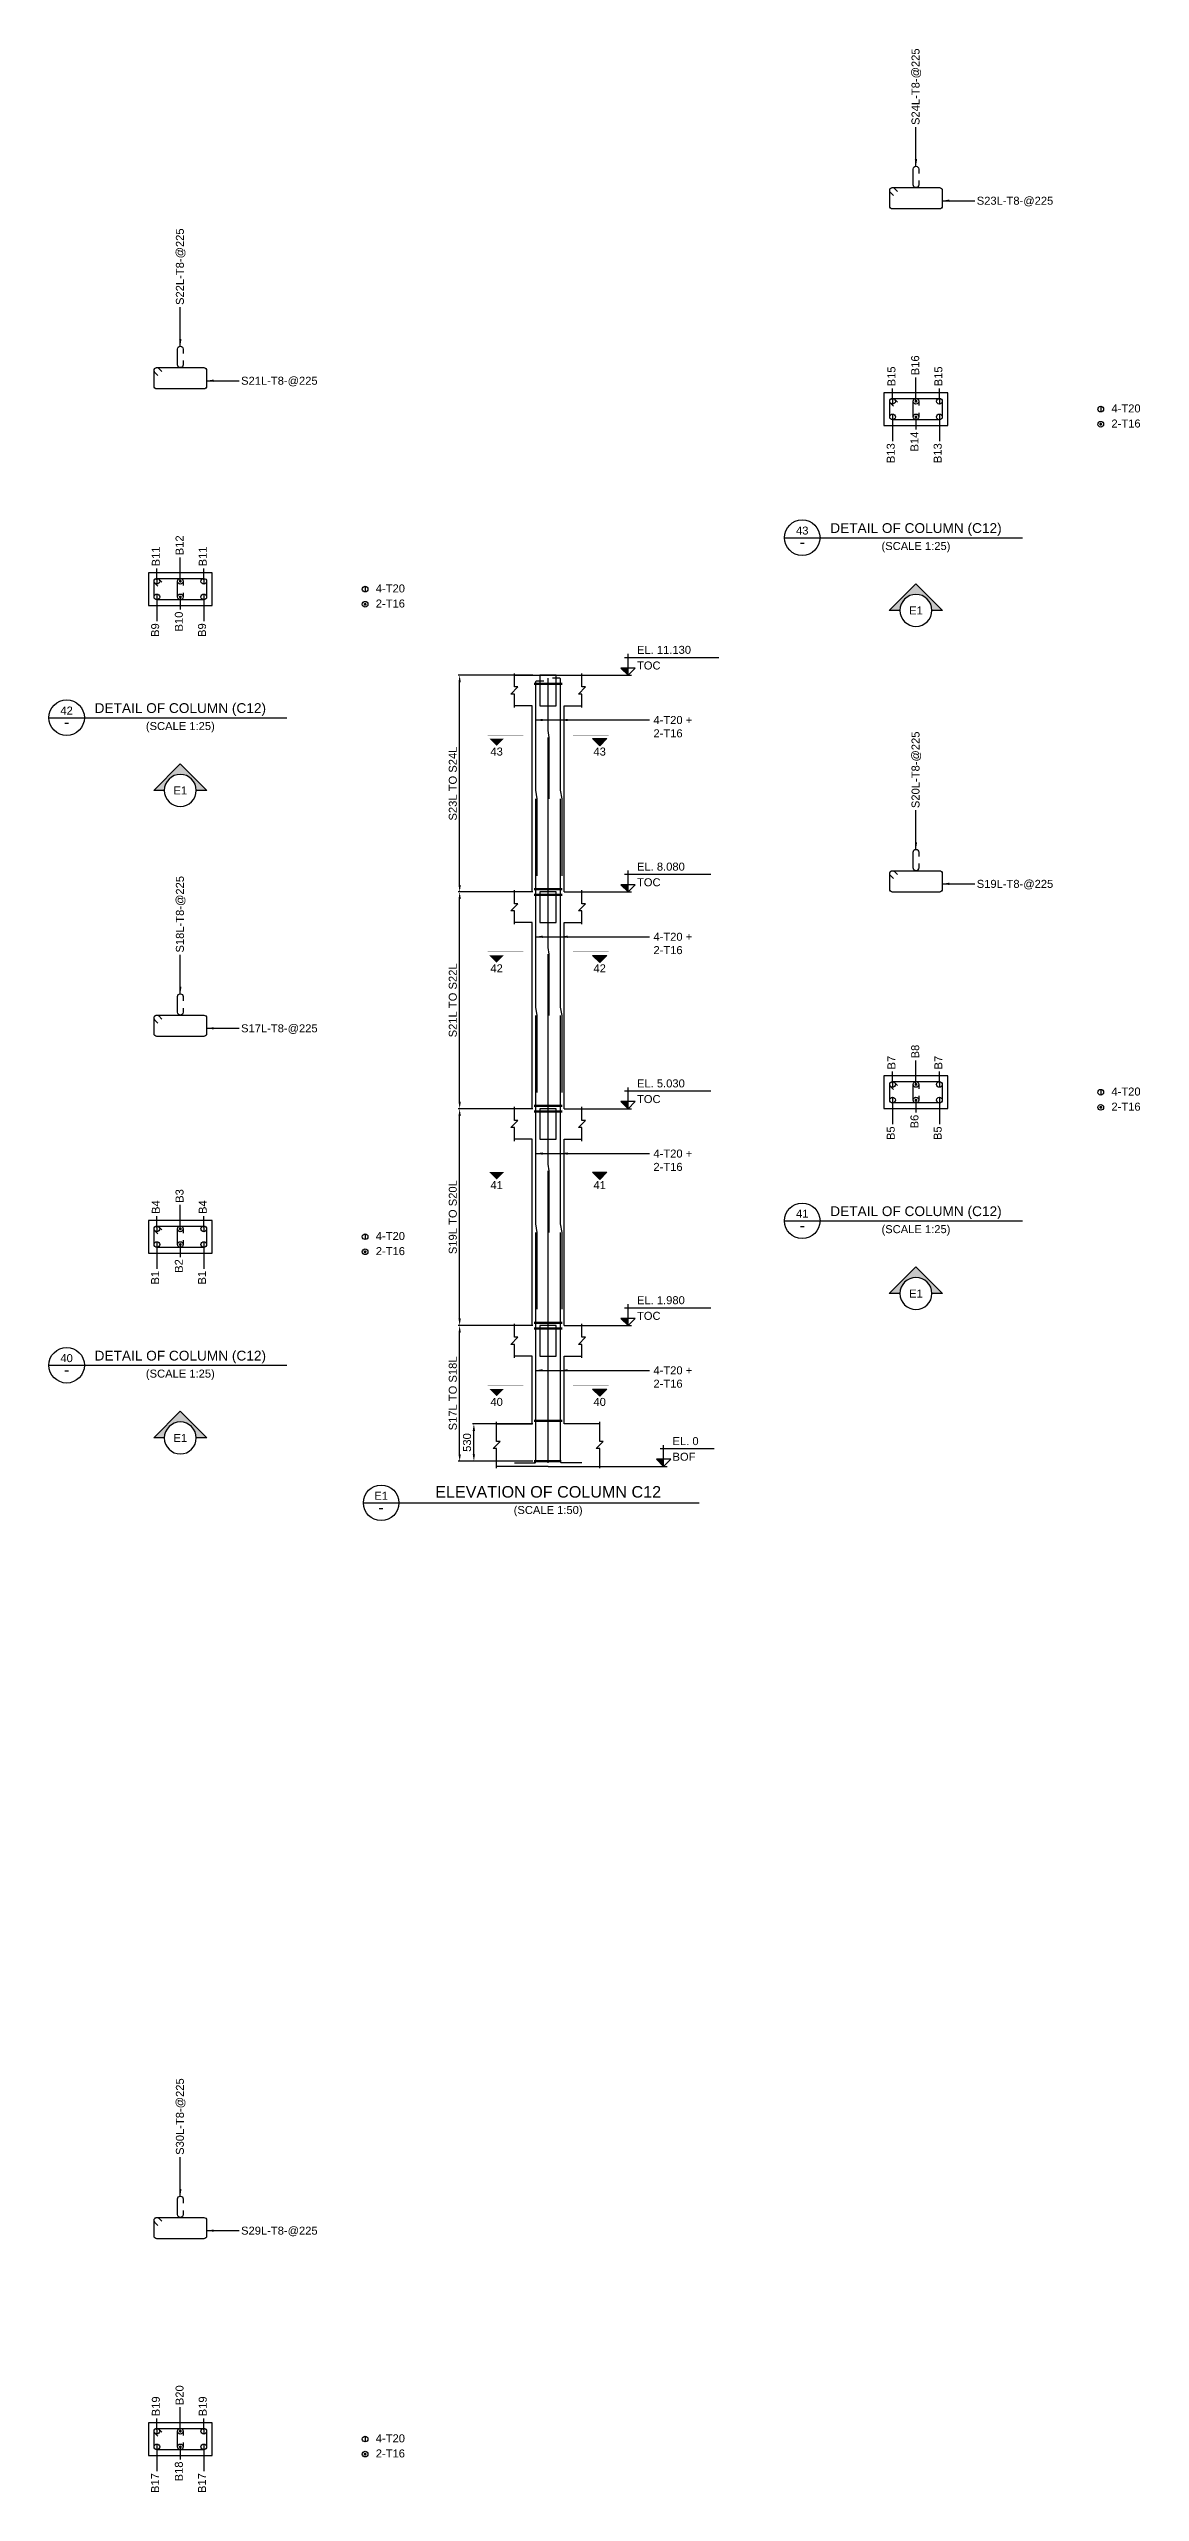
# Model space of a CAD drawing. Header units: inches. Extents: x -14050 to 64750, y -1525 to 593364.
# Drawn here: x -14050 to 16659, y 524659 to 593364 of the extents above; entities that cross this region are included whole.
import ezdxf
from ezdxf.enums import TextEntityAlignment as Align

# ---------------------------------------------------------------- set-up
doc = ezdxf.new("R2010")
doc.units = ezdxf.units.IN
doc.header["$MEASUREMENT"] = 0
doc.linetypes.add('SCHidden', pattern=[1000, 500, -500])
for name, color, linetype in [('colSectionMarkLayer', 5, 'Continuous'), ('Concrete Line', 2, 'Continuous'), ('Dim', 31, 'Continuous'), ('Hatch', 25, 'Continuous'), ('Labels', 4, 'Continuous'), ('Link', 225, 'Continuous'), ('Reinforcement', 130, 'Continuous'), ('Text', 31, 'Continuous'), ('Text_Scale', 31, 'Continuous')]:
    doc.layers.add(name, color=color, linetype=linetype)
doc.styles.add('SC-BBS1', font='SansSerif')
doc.styles.add('SC-COL2', font='sanss___.ttf')
doc.styles.get("Standard").update_dxf_attribs({"font": 'txt.shx'})
doc.dimstyles.new('ColumnSch', dxfattribs={"dimtxt": 225, "dimasz": 200, "dimexe": 38, "dimexo": 38, "dimgap": 80, "dimtad": 1, "dimtoh": 1, "dimdec": 0, "dimzin": 0, "dimdsep": 46, "dimtxsty": 'SC-BBS1', "dimcen": 0.09, "dimclrd": 8, "dimclre": 8, "dimclrt": 31, "dimadec": 0, "dimazin": 0, "dimtfac": 1, "dimtdec": 0, "dimtix": 1, "dimtofl": 0, "dimtmove": 0, "dimatfit": 3, "dimfxl": 1, "dimtolj": 1, "dimtzin": 0, "dimarcsym": 0})
doc.dimstyles.get("Standard").update_dxf_attribs({"dimtxt": 0.18, "dimasz": 200, "dimexe": 0.18, "dimexo": 0.0625, "dimgap": 0.09, "dimtad": 0, "dimtih": 1, "dimtoh": 1, "dimdec": 4, "dimzin": 0, "dimdsep": 46, "dimtxsty": 'Standard', "dimcen": 0.09, "dimadec": 0, "dimazin": 0, "dimtfac": 1, "dimtdec": 4, "dimtofl": 0, "dimtmove": 0, "dimatfit": 3, "dimfxl": 1, "dimtolj": 1, "dimtzin": 0, "dimarcsym": 0})

# ---------------------------------------------------------------- blocks, each defined once
blk = doc.blocks.new('*D148')
at = {"color": 8, "linetype": 'ByBlock', "lineweight": -2}
for p, q in [((-428, 557464), (-2528, 557464)), ((-2490, 553846), (-2490, 557264)), ((-428, 553646), (-2528, 553646))]:
    blk.add_line(p, q, dxfattribs=at)
at = {"color": 8}
for points in [[(-2490, 557464), (-2457, 557264), (-2523, 557264)], [(-2490, 553646), (-2523, 553846), (-2457, 553846)]]:
    blk.add_solid(points, dxfattribs=at)
at = {"layer": 'DEFPOINTS', "color": 31}
for p in [(-390, 557464), (-2490, 553646), (-390, 553646)]:
    blk.add_point(p, dxfattribs=at)
at = {"color": 31, "insert": (-2682, 555555), "char_height": 225, "attachment_point": 5, "rotation": 90, "style": 'SC-BBS1'}
blk.add_mtext('\\A1;S17L TO S18L', dxfattribs=at)
blk = doc.blocks.new('*D149')
at = {"color": 8, "linetype": 'ByBlock', "lineweight": -2}
for p, q in [((-428, 554702), (-2128, 554702)), ((-2090, 553846), (-2090, 554502)), ((-428, 553646), (-2128, 553646))]:
    blk.add_line(p, q, dxfattribs=at)
at = {"color": 8}
for points in [[(-2090, 554702), (-2057, 554502), (-2123, 554502)], [(-2090, 553646), (-2123, 553846), (-2057, 553846)]]:
    blk.add_solid(points, dxfattribs=at)
at = {"layer": 'DEFPOINTS', "color": 31}
for p in [(-390, 554702), (-2090, 553646), (-390, 553646)]:
    blk.add_point(p, dxfattribs=at)
at = {"color": 31, "insert": (-2282, 554174), "char_height": 225, "attachment_point": 5, "rotation": 90, "style": 'SC-BBS1'}
blk.add_mtext('\\A1;530', dxfattribs=at)
blk = doc.blocks.new('*D150')
at = {"color": 8, "linetype": 'ByBlock', "lineweight": -2}
for p, q in [((-428, 563560), (-2528, 563560)), ((-2490, 557664), (-2490, 563360)), ((-428, 557464), (-2528, 557464))]:
    blk.add_line(p, q, dxfattribs=at)
at = {"color": 8}
for points in [[(-2490, 563560), (-2457, 563360), (-2523, 563360)], [(-2490, 557464), (-2523, 557664), (-2457, 557664)]]:
    blk.add_solid(points, dxfattribs=at)
at = {"layer": 'DEFPOINTS', "color": 31}
for p in [(-390, 563560), (-2490, 557464), (-390, 557464)]:
    blk.add_point(p, dxfattribs=at)
at = {"color": 31, "insert": (-2682, 560512), "char_height": 225, "attachment_point": 5, "rotation": 90, "style": 'SC-BBS1'}
blk.add_mtext('\\A1;S19L TO S20L', dxfattribs=at)
blk = doc.blocks.new('*D151')
at = {"color": 8, "linetype": 'ByBlock', "lineweight": -2}
for p, q in [((-428, 569656), (-2528, 569656)), ((-2490, 563760), (-2490, 569456)), ((-428, 563560), (-2528, 563560))]:
    blk.add_line(p, q, dxfattribs=at)
at = {"color": 8}
for points in [[(-2490, 569656), (-2457, 569456), (-2523, 569456)], [(-2490, 563560), (-2523, 563760), (-2457, 563760)]]:
    blk.add_solid(points, dxfattribs=at)
at = {"layer": 'DEFPOINTS', "color": 31}
for p in [(-390, 569656), (-2490, 563560), (-390, 563560)]:
    blk.add_point(p, dxfattribs=at)
at = {"color": 31, "insert": (-2682, 566608), "char_height": 225, "attachment_point": 5, "rotation": 90, "style": 'SC-BBS1'}
blk.add_mtext('\\A1;S21L TO S22L', dxfattribs=at)
blk = doc.blocks.new('*D152')
at = {"color": 8, "linetype": 'ByBlock', "lineweight": -2}
for p, q in [((-428, 575752), (-2528, 575752)), ((-2490, 569856), (-2490, 575552)), ((-428, 569656), (-2528, 569656))]:
    blk.add_line(p, q, dxfattribs=at)
at = {"color": 8}
for points in [[(-2490, 575752), (-2457, 575552), (-2523, 575552)], [(-2490, 569656), (-2523, 569856), (-2457, 569856)]]:
    blk.add_solid(points, dxfattribs=at)
at = {"layer": 'DEFPOINTS', "color": 31}
for p in [(-390, 575752), (-2490, 569656), (-390, 569656)]:
    blk.add_point(p, dxfattribs=at)
at = {"color": 31, "insert": (-2682, 572704), "char_height": 225, "attachment_point": 5, "rotation": 90, "style": 'SC-BBS1'}
blk.add_mtext('\\A1;S23L TO S24L', dxfattribs=at)

msp = doc.modelspace()

# ---------------------------------------------------------------- hatches: boundary and pattern name
at = {"layer": 'Hatch'}
h = msp.add_hatch(color=256, dxfattribs=at)
edge = h.paths.add_edge_path(flags=16)
edge.add_line((9900, 577574), (9600, 577574))
edge.add_line((9600, 577574), (10350, 578324))
edge.add_line((10350, 578324), (11100, 577574))
edge.add_line((11100, 577574), (10800, 577574))
edge.add_arc((10350, 577574), 450, 0, 180)
for points in [[(2250, 575752), (2250, 575952), (2050, 575952)], [(-1650, 573967), (-1450, 573767), (-1250, 573967), (-1650, 573967)], [(1650, 573967), (1450, 573767), (1250, 573967), (1650, 573967)], [(2250, 569656), (2250, 569856), (2050, 569856)], [(-1650, 567871), (-1450, 567671), (-1250, 567871), (-1650, 567871)], [(1650, 567871), (1450, 567671), (1250, 567871), (1650, 567871)], [(2250, 563560), (2250, 563760), (2050, 563760)], [(-1650, 561775), (-1450, 561575), (-1250, 561775), (-1650, 561775)], [(1650, 561775), (1450, 561575), (1250, 561775), (1650, 561775)], [(2250, 557464), (2250, 557664), (2050, 557664)], [(-1650, 555679), (-1450, 555479), (-1250, 555679), (-1650, 555679)], [(1650, 555679), (1450, 555479), (1250, 555679), (1650, 555679)], [(3250, 553502), (3250, 553702), (3050, 553702)]]:
    msp.add_hatch(color=256, dxfattribs=at).paths.add_polyline_path(points, flags=0)
h = msp.add_hatch(color=256, dxfattribs=at)
edge = h.paths.add_edge_path(flags=16)
edge.add_line((-10800, 572512), (-11100, 572512))
edge.add_line((-11100, 572512), (-10350, 573262))
edge.add_line((-10350, 573262), (-9600, 572512))
edge.add_line((-9600, 572512), (-9900, 572512))
edge.add_arc((-10350, 572512), 450, 0, 180)
h = msp.add_hatch(color=256, dxfattribs=at)
edge = h.paths.add_edge_path(flags=16)
edge.add_line((9900, 558364), (9600, 558364))
edge.add_line((9600, 558364), (10350, 559114))
edge.add_line((10350, 559114), (11100, 558364))
edge.add_line((11100, 558364), (10800, 558364))
edge.add_arc((10350, 558364), 450, 0, 180)
h = msp.add_hatch(color=256, dxfattribs=at)
edge = h.paths.add_edge_path(flags=16)
edge.add_line((-10800, 554302), (-11100, 554302))
edge.add_line((-11100, 554302), (-10350, 555052))
edge.add_line((-10350, 555052), (-9600, 554302))
edge.add_line((-9600, 554302), (-9900, 554302))
edge.add_arc((-10350, 554302), 450, 0, 180)

# ---------------------------------------------------------------- linework, layer by layer
at = {"lineweight": 50}
for p, q in [((-390, 575512), (390, 575512)), ((-390, 569736), (390, 569736)), ((-390, 569576), (390, 569576)), ((-390, 563640), (390, 563640)), ((-390, 563480), (390, 563480)), ((-390, 557544), (390, 557544)), ((-390, 557384), (390, 557384)), ((-390, 554782), (390, 554782)), ((-390, 553646), (370, 553646))]:
    msp.add_line(p, q, dxfattribs=at)
at = {"layer": 'colSectionMarkLayer'}
for p, q in [((6650, 579619), (13350, 579619)), ((2150, 576252), (4800, 576252)), ((2250, 575752), (2250, 576352)), ((450, 575752), (2350, 575752)), ((-14050, 574557), (-7350, 574557)), ((450, 569656), (2350, 569656)), ((2150, 570156), (4575, 570156)), ((2250, 569656), (2250, 570256)), ((2250, 563560), (2250, 564160)), ((450, 563560), (2350, 563560)), ((2150, 564060), (4575, 564060)), ((6650, 560409), (13350, 560409)), ((2150, 557964), (4575, 557964)), ((2250, 557464), (2250, 558064)), ((450, 557464), (2350, 557464)), ((-14050, 556347), (-7350, 556347)), ((3150, 554002), (4675, 554002)), ((3250, 553502), (3250, 554102)), ((1450, 553502), (3350, 553502)), ((-5200, 552477), (4250, 552477))]:
    msp.add_line(p, q, dxfattribs=at)
for points in [[(9900, 577574), (9600, 577574), (10350, 578324), (11100, 577574), (10800, 577574, 1), (9900, 577574, 1), (10800, 577574)], [(-10800, 572512), (-11100, 572512), (-10350, 573262), (-9600, 572512), (-9900, 572512, 1), (-10800, 572512, 1), (-9900, 572512)], [(9900, 558364), (9600, 558364), (10350, 559114), (11100, 558364), (10800, 558364, 1), (9900, 558364, 1), (10800, 558364)], [(-10800, 554302), (-11100, 554302), (-10350, 555052), (-9600, 554302), (-9900, 554302, 1), (-10800, 554302, 1), (-9900, 554302)]]:
    msp.add_lwpolyline(points, format="xyb", dxfattribs=at)
for points in [[(2250, 575752), (2450, 575952), (2050, 575952)], [(2250, 569656), (2450, 569856), (2050, 569856)], [(2250, 563560), (2450, 563760), (2050, 563760)], [(2250, 557464), (2450, 557664), (2050, 557664)], [(3250, 553502), (3450, 553702), (3050, 553702)]]:
    msp.add_lwpolyline(points, close=True, dxfattribs=at)
at = {"layer": 'colSectionMarkLayer', "const_width": 5}
for points in [[(-700, 574067), (-1700, 574067)], [(-1650, 573967), (-1450, 573767), (-1250, 573967), (-1650, 573967)], [(700, 574067), (1700, 574067)], [(-700, 567971), (-1700, 567971)], [(-1650, 567871), (-1450, 567671), (-1250, 567871), (-1650, 567871)], [(700, 567971), (1700, 567971)], [(-700, 561875), (-1700, 561875)], [(-1650, 561775), (-1450, 561575), (-1250, 561775), (-1650, 561775)], [(700, 561875), (1700, 561875)], [(-700, 555779), (-1700, 555779)], [(-1650, 555679), (-1450, 555479), (-1250, 555679), (-1650, 555679)], [(700, 555779), (1700, 555779)]]:
    msp.add_lwpolyline(points, dxfattribs=at)
at = {"layer": 'colSectionMarkLayer'}
for points in [[(1650, 573967), (1450, 573767), (1250, 573967), (1650, 573967)], [(1650, 567871), (1450, 567671), (1250, 567871), (1650, 567871)], [(1650, 561775), (1450, 561575), (1250, 561775), (1650, 561775)], [(1650, 555679), (1450, 555479), (1250, 555679), (1650, 555679)]]:
    msp.add_lwpolyline(points, dxfattribs=at)
for centre in [(7150, 579619), (-13550, 574557), (7150, 560409), (-13550, 556347), (-4700, 552477)]:
    msp.add_circle(centre, 500, dxfattribs=at)
at = {"layer": 'Concrete Line'}
for p, q in [((-950, 575752), (950, 575752)), ((-450, 574892), (-950, 574892)), ((-450, 569656), (-450, 574892)), ((450, 569656), (450, 574892)), ((450, 574892), (950, 574892)), ((-450, 569656), (-950, 569656)), ((-450, 569656), (-450, 569656)), ((-450, 569656), (-450, 569656)), ((450, 569656), (450, 569656)), ((450, 569656), (450, 569656)), ((450, 569656), (950, 569656)), ((-450, 568796), (-950, 568796)), ((-450, 563560), (-450, 568796)), ((450, 563560), (450, 568796)), ((450, 568796), (950, 568796)), ((-450, 563560), (-950, 563560)), ((-450, 563560), (-450, 563560)), ((-450, 563560), (-450, 563560)), ((450, 563560), (450, 563560)), ((450, 563560), (450, 563560)), ((450, 563560), (950, 563560)), ((-450, 562700), (-950, 562700)), ((-450, 557464), (-450, 562700)), ((450, 557464), (450, 562700)), ((450, 562700), (950, 562700)), ((-450, 557464), (-950, 557464)), ((-450, 557464), (-450, 557464)), ((-450, 557464), (-450, 557464)), ((450, 557464), (450, 557464)), ((450, 557464), (450, 557464)), ((450, 557464), (950, 557464)), ((-450, 556604), (-950, 556604)), ((-450, 554702), (-450, 556604)), ((450, 554702), (450, 556604)), ((450, 556604), (950, 556604)), ((-1450, 554702), (-450, 554702)), ((1450, 554702), (450, 554702)), ((1450, 554702), (450, 554702)), ((0, 553502), (-1450, 553502)), ((0, 553502), (1450, 553502))]:
    msp.add_line(p, q, dxfattribs=at)
for points in [[(9450, 582774), (11250, 582774), (11250, 582774), (11250, 583694), (11250, 583694), (9450, 583694), (9450, 583694), (9450, 582774)], [(-11250, 577712), (-9450, 577712), (-9450, 577712), (-9450, 578632), (-9450, 578632), (-11250, 578632), (-11250, 578632), (-11250, 577712)], [(-230, 575752), (-230, 574892), (230, 574892), (230, 575752)], [(-230, 569656), (-230, 568796), (230, 568796), (230, 569656)], [(9450, 563564), (11250, 563564), (11250, 563564), (11250, 564484), (11250, 564484), (9450, 564484), (9450, 564484), (9450, 563564)], [(-230, 563560), (-230, 562700), (230, 562700), (230, 563560)], [(-11250, 559502), (-9450, 559502), (-9450, 559502), (-9450, 560422), (-9450, 560422), (-11250, 560422), (-11250, 560422), (-11250, 559502)], [(-230, 557464), (-230, 556604), (230, 556604), (230, 557464)], [(-11250, 525692), (-9450, 525692), (-9450, 525692), (-9450, 526612), (-9450, 526612), (-11250, 526612), (-11250, 526612), (-11250, 525692)]]:
    msp.add_lwpolyline(points, close=True, dxfattribs=at)
for points in [[(-950, 574842), (-950, 575222), (-1050, 575222), (-850, 575422), (-950, 575422), (-950, 575802)], [(950, 574842), (950, 575222), (850, 575222), (1050, 575422), (950, 575422), (950, 575802)], [(-950, 568746), (-950, 569126), (-1050, 569126), (-850, 569326), (-950, 569326), (-950, 569706)], [(950, 568746), (950, 569126), (850, 569126), (1050, 569326), (950, 569326), (950, 569706)], [(-950, 562650), (-950, 563030), (-1050, 563030), (-850, 563230), (-950, 563230), (-950, 563610)], [(950, 562650), (950, 563030), (850, 563030), (1050, 563230), (950, 563230), (950, 563610)], [(-950, 556554), (-950, 556934), (-1050, 556934), (-850, 557134), (-950, 557134), (-950, 557514)], [(950, 556554), (950, 556934), (850, 556934), (1050, 557134), (950, 557134), (950, 557514)], [(-1450, 553452), (-1450, 554002), (-1550, 554002), (-1350, 554202), (-1450, 554202), (-1450, 554752)], [(1450, 553452), (1450, 554002), (1350, 554002), (1550, 554202), (1450, 554202), (1450, 554752)]]:
    msp.add_lwpolyline(points, dxfattribs=at)
at = {"layer": 'Concrete Line', "linetype": 'SCHidden', "ltscale": 0.3}
for points in [[(-230, 575752), (-230, 574892), (230, 574892), (230, 575752)], [(-230, 569656), (-230, 568796), (230, 568796), (230, 569656)], [(-230, 563560), (-230, 562700), (230, 562700), (230, 563560)], [(-230, 557464), (-230, 556604), (230, 556604), (230, 557464)]]:
    msp.add_lwpolyline(points, close=True, dxfattribs=at)
at = {"layer": 'Dim', "color": 8}
for p, q in [((10350, 583486), (10350, 584126)), ((9690, 583494), (9690, 583814)), ((11010, 583494), (11010, 583814)), ((9690, 582974), (9690, 582334)), ((10350, 582982), (10350, 582662)), ((11010, 582974), (11010, 582334)), ((-11010, 578432), (-11010, 578752)), ((-10350, 578424), (-10350, 579064)), ((-9690, 578432), (-9690, 578752)), ((-11010, 577912), (-11010, 577272)), ((-10350, 577920), (-10350, 577600)), ((-9690, 577912), (-9690, 577272)), ((10350, 564276), (10350, 564916)), ((9690, 564284), (9690, 564604)), ((11010, 564284), (11010, 564604)), ((9690, 563764), (9690, 563124)), ((10350, 563772), (10350, 563452)), ((11010, 563764), (11010, 563124)), ((-10350, 560214), (-10350, 560854)), ((-11010, 560222), (-11010, 560542)), ((-9690, 560222), (-9690, 560542)), ((-11010, 559702), (-11010, 559062)), ((-10350, 559710), (-10350, 559390)), ((-9690, 559702), (-9690, 559062)), ((-10350, 526404), (-10350, 527044)), ((-11010, 526412), (-11010, 526732)), ((-9690, 526412), (-9690, 526732)), ((-11010, 525892), (-11010, 525252)), ((-10350, 525900), (-10350, 525580)), ((-9690, 525892), (-9690, 525252))]:
    msp.add_line(p, q, dxfattribs=at)
at = {"layer": 'Link'}
for points in [[(10430, 589664), (10430, 589544, -1), (10270, 589544), (10270, 589984, -1), (10430, 589984), (10430, 589864)], [(9718.3, 589242.6), (9633.4, 589327.4, -0.668178), (9690, 589464), (11010, 589464, -0.4142136), (11090, 589384), (11090, 588944, -0.4142136), (11010, 588864), (9690, 588864, -0.4142136), (9610, 588944), (9610, 589384, -0.6681793), (9746.6, 589440.6), (9831.4, 589355.7)], [(-10270, 584602), (-10270, 584482, -1), (-10430, 584482), (-10430, 584922, -1), (-10270, 584922), (-10270, 584802)], [(-10981.7, 584180.6), (-11066.6, 584265.4, -0.668178), (-11010, 584402), (-9690, 584402, -0.4142136), (-9610, 584322), (-9610, 583882, -0.4142136), (-9690, 583802), (-11010, 583802, -0.4142136), (-11090, 583882), (-11090, 584322, -0.6681793), (-10953.4, 584378.6), (-10868.6, 584293.7)], [(9718.3, 583312.6), (9633.4, 583397.4, -0.668178), (9690, 583534), (11010, 583534, -0.4142136), (11090, 583454), (11090, 583014, -0.4142136), (11010, 582934), (9690, 582934, -0.4142136), (9610, 583014), (9610, 583454, -0.6681793), (9746.6, 583510.6), (9831.4, 583425.7)], [(10430, 583134), (10430, 583014, -1), (10270, 583014), (10270, 583454, -1), (10430, 583454), (10430, 583334)], [(-10981.7, 578250.6), (-11066.6, 578335.4, -0.668178), (-11010, 578472), (-9690, 578472, -0.4142136), (-9610, 578392), (-9610, 577952, -0.4142136), (-9690, 577872), (-11010, 577872, -0.4142136), (-11090, 577952), (-11090, 578392, -0.6681793), (-10953.4, 578448.6), (-10868.6, 578363.7)], [(-10270, 578072), (-10270, 577952, -1), (-10430, 577952), (-10430, 578392, -1), (-10270, 578392), (-10270, 578272)], [(10430, 570454), (10430, 570334, -1), (10270, 570334), (10270, 570774, -1), (10430, 570774), (10430, 570654)], [(9718.3, 570032.6), (9633.4, 570117.4, -0.668178), (9690, 570254), (11010, 570254, -0.4142136), (11090, 570174), (11090, 569734, -0.4142136), (11010, 569654), (9690, 569654, -0.4142136), (9610, 569734), (9610, 570174, -0.6681793), (9746.6, 570230.6), (9831.4, 570145.7)], [(-10981.7, 565970.6), (-11066.6, 566055.4, -0.668178), (-11010, 566192), (-9690, 566192, -0.4142136), (-9610, 566112), (-9610, 565672, -0.4142136), (-9690, 565592), (-11010, 565592, -0.4142136), (-11090, 565672), (-11090, 566112, -0.6681793), (-10953.4, 566168.6), (-10868.6, 566083.7)], [(-10270, 566392), (-10270, 566272, -1), (-10430, 566272), (-10430, 566712, -1), (-10270, 566712), (-10270, 566592)], [(9718.3, 564102.6), (9633.4, 564187.4, -0.668178), (9690, 564324), (11010, 564324, -0.4142136), (11090, 564244), (11090, 563804, -0.4142136), (11010, 563724), (9690, 563724, -0.4142136), (9610, 563804), (9610, 564244, -0.6681793), (9746.6, 564300.6), (9831.4, 564215.7)], [(10430, 563924), (10430, 563804, -1), (10270, 563804), (10270, 564244, -1), (10430, 564244), (10430, 564124)], [(-10981.7, 560040.6), (-11066.6, 560125.4, -0.668178), (-11010, 560262), (-9690, 560262, -0.4142136), (-9610, 560182), (-9610, 559742, -0.4142136), (-9690, 559662), (-11010, 559662, -0.4142136), (-11090, 559742), (-11090, 560182, -0.6681793), (-10953.4, 560238.6), (-10868.6, 560153.7)], [(-10270, 559862), (-10270, 559742, -1), (-10430, 559742), (-10430, 560182, -1), (-10270, 560182), (-10270, 560062)], [(-10270, 532582), (-10270, 532462, -1), (-10430, 532462), (-10430, 532902, -1), (-10270, 532902), (-10270, 532782)], [(-10981.7, 532160.6), (-11066.6, 532245.4, -0.668178), (-11010, 532382), (-9690, 532382, -0.4142136), (-9610, 532302), (-9610, 531862, -0.4142136), (-9690, 531782), (-11010, 531782, -0.4142136), (-11090, 531862), (-11090, 532302, -0.6681793), (-10953.4, 532358.6), (-10868.6, 532273.7)], [(-10981.7, 526230.6), (-11066.6, 526315.4, -0.668178), (-11010, 526452), (-9690, 526452, -0.4142136), (-9610, 526372), (-9610, 525932, -0.4142136), (-9690, 525852), (-11010, 525852, -0.4142136), (-11090, 525932), (-11090, 526372, -0.6681793), (-10953.4, 526428.6), (-10868.6, 526343.7)], [(-10270, 526052), (-10270, 525932, -1), (-10430, 525932), (-10430, 526372, -1), (-10270, 526372), (-10270, 526252)]]:
    msp.add_lwpolyline(points, format="xyb", dxfattribs=at)
at = {"layer": 'Reinforcement', "color": 130}
for points in [[(9690, 583534), (9690, 583374)], [(11010, 583534), (11010, 583374)], [(15550, 583314), (15550, 583154)], [(9690, 583094), (9690, 582934)], [(11010, 583094), (11010, 582934)], [(-11010, 578472), (-11010, 578312)], [(-11010, 578032), (-11010, 577872)], [(-9690, 578472), (-9690, 578312)], [(-9690, 578032), (-9690, 577872)], [(-5150, 578252), (-5150, 578092)], [(9690, 564324), (9690, 564164)], [(11010, 564324), (11010, 564164)], [(15550, 564104), (15550, 563944)], [(9690, 563884), (9690, 563724)], [(11010, 563884), (11010, 563724)], [(-11010, 560262), (-11010, 560102)], [(-9690, 560262), (-9690, 560102)], [(-5150, 560042), (-5150, 559882)], [(-11010, 559822), (-11010, 559662)], [(-9690, 559822), (-9690, 559662)], [(-11010, 526452), (-11010, 526292)], [(-9690, 526452), (-9690, 526292)], [(-11010, 526012), (-11010, 525852)], [(-9690, 526012), (-9690, 525852)], [(-5150, 526232), (-5150, 526072)]]:
    msp.add_lwpolyline(points, dxfattribs=at)
at = {"layer": 'Reinforcement', "color": 130, "const_width": 40}
for points in [[(10330, 583454, 1), (10370, 583454, 1)], [(10330, 583014, 1), (10370, 583014, 1)], [(15530, 582809, 1), (15570, 582809, 1)], [(-10370, 578392, 1), (-10330, 578392, 1)], [(-10370, 577952, 1), (-10330, 577952, 1)], [(-5170, 577747, 1), (-5130, 577747, 1)], [(10330, 564244, 1), (10370, 564244, 1)], [(10330, 563804, 1), (10370, 563804, 1)], [(15530, 563599, 1), (15570, 563599, 1)], [(-10370, 560182, 1), (-10330, 560182, 1)], [(-10370, 559742, 1), (-10330, 559742, 1)], [(-5170, 559537, 1), (-5130, 559537, 1)], [(-10370, 526372, 1), (-10330, 526372, 1)], [(-10370, 525932, 1), (-10330, 525932, 1)], [(-5170, 525727, 1), (-5130, 525727, 1)]]:
    msp.add_lwpolyline(points, format="xyb", close=True, dxfattribs=at)
at = {"layer": 'Reinforcement'}
for points in [[(-310, 570114), (-310, 572274), (-350, 572514), (-350, 575562, -0.4142136), (-320, 575592), (-120, 575592)], [(390, 570114), (390, 572274), (350, 572514), (350, 575642, 0.4142136), (320, 575672), (120, 575672)], [(-950, 553602), (-380, 553602, 0.4142136), (-350, 553632), (-350, 560082)], [(950, 553602), (380, 553602, -0.4142136), (350, 553632), (350, 560082)]]:
    msp.add_lwpolyline(points, format="xyb", dxfattribs=at)
for points in [[(32, 572274), (32, 574002), (0, 574194), (0, 575672), (0, 575672), (0, 575672)], [(32, 566178), (32, 567906), (0, 568098), (0, 574002)], [(-310, 564018), (-310, 566178), (-350, 566418), (-350, 572274)], [(390, 564018), (390, 566178), (350, 566418), (350, 572274)], [(32, 560082), (32, 561810), (0, 562002), (0, 567906)], [(-310, 557922), (-310, 560082), (-350, 560322), (-350, 566178)], [(390, 557922), (390, 560082), (350, 560322), (350, 566178)], [(0, 553602), (0, 553602), (0, 553602), (0, 561810)]]:
    msp.add_lwpolyline(points, dxfattribs=at)
at = {"layer": 'Reinforcement', "color": 130}
for centre in [(9690, 583454), (10350, 583454), (11010, 583454), (15550, 583234), (9690, 583014), (10350, 583014), (11010, 583014), (15550, 582809), (-11010, 578392), (-11010, 577952), (-10350, 578392), (-10350, 577952), (-9690, 578392), (-9690, 577952), (-5150, 578172), (-5150, 577747), (9690, 564244), (10350, 564244), (11010, 564244), (15550, 564024), (9690, 563804), (10350, 563804), (11010, 563804), (15550, 563599), (-11010, 560182), (-10350, 560182), (-9690, 560182), (-5150, 559962), (-11010, 559742), (-10350, 559742), (-9690, 559742), (-5150, 559537), (-11010, 526372), (-10350, 526372), (-9690, 526372), (-11010, 525932), (-10350, 525932), (-9690, 525932), (-5150, 526152), (-5150, 525727)]:
    msp.add_circle(centre, 80, dxfattribs=at)

# ---------------------------------------------------------------- texts
at = {"layer": 'colSectionMarkLayer', "style": 'SC-BBS1'}
for s, p in [('43', (-1450, 573717)), ('43', (1450, 573717)), ('42', (-1450, 567621)), ('42', (1450, 567621)), ('41', (-1450, 561525)), ('41', (1450, 561525)), ('40', (-1450, 555429)), ('40', (1450, 555429))]:
    msp.add_text(s, height=225, dxfattribs=at).set_placement(p, align=Align.TOP_CENTER)
at = {"layer": 'Dim', "style": 'SC-COL2'}
for s, p in [('B16', (10328, 584186)), ('B15', (9660, 583874)), ('B15', (10980, 583874)), ('B11', (-11040, 578812)), ('B12', (-10372, 579124)), ('B11', (-9720, 578812)), ('B7', (9660, 564664)), ('B8', (10328, 564976)), ('B7', (10980, 564664)), ('B4', (-11040, 560602)), ('B3', (-10372, 560914)), ('B4', (-9720, 560602)), ('B19', (-11040, 526792)), ('B20', (-10372, 527104)), ('B19', (-9720, 526792))]:
    msp.add_text(s, height=225, rotation=90, dxfattribs=at).set_placement(p, align=Align.MIDDLE_LEFT)
for s, p in [('B13', (9640, 582274)), ('B14', (10308, 582602)), ('B13', (10960, 582274)), ('B9', (-11060, 577212)), ('B10', (-10392, 577540)), ('B9', (-9740, 577212)), ('B5', (9640, 563064)), ('B6', (10308, 563392)), ('B5', (10960, 563064)), ('B2', (-10392, 559330)), ('B1', (-11060, 559002)), ('B1', (-9740, 559002)), ('B17', (-11060, 525192)), ('B18', (-10392, 525520)), ('B17', (-9740, 525192))]:
    msp.add_text(s, height=225, rotation=90, dxfattribs=at).set_placement(p, align=Align.MIDDLE_RIGHT)
at = {"layer": 'Labels', "style": 'SC-BBS1'}
for s, height, p in [('43', 225, (7150, 579639)), ('DETAIL OF COLUMN (C12)', 275, (10350, 579669)), ('42', 225, (-13550, 574577)), ('DETAIL OF COLUMN (C12)', 275, (-10350, 574607)), ('41', 225, (7150, 560429)), ('DETAIL OF COLUMN (C12)', 275, (10350, 560459)), ('40', 225, (-13550, 556367)), ('DETAIL OF COLUMN (C12)', 275, (-10350, 556397)), ('E1', 225, (-4700, 552497)), ('ELEVATION OF COLUMN C12', 325, (0, 552527))]:
    msp.add_text(s, height=height, dxfattribs=at).set_placement(p, align=Align.BOTTOM_CENTER)
for s, height, p in [('-', 325, (7150, 579494)), ('E1', 225, (10350, 577574)), ('-', 325, (-13550, 574432)), ('E1', 225, (-10350, 572512)), ('-', 325, (7150, 560284)), ('E1', 225, (10350, 558364)), ('-', 325, (-13550, 556222)), ('E1', 225, (-10350, 554302)), ('-', 325, (-4700, 552352))]:
    msp.add_text(s, height=height, dxfattribs=at).set_placement(p, align=Align.MIDDLE_CENTER)
at = {"layer": 'Text', "style": 'SC-BBS1'}
for s, p in [('S24L-T8-@225', (10450, 591224)), ('S22L-T8-@225', (-10250, 586162)), ('S20L-T8-@225', (10450, 572014)), ('S18L-T8-@225', (-10250, 567952)), ('S30L-T8-@225', (-10250, 534142))]:
    msp.add_text(s, height=225, rotation=90, dxfattribs=at).set_placement(p)
for s, p in [('S23L-T8-@225', (12060, 589094)), ('S21L-T8-@225', (-8640, 584032)), ('4-T20', (15850, 583254)), ('2-T16', (15850, 582829)), ('4-T20', (-4850, 578192)), ('2-T16', (-4850, 577767)), ('S19L-T8-@225', (12060, 569884)), ('S17L-T8-@225', (-8640, 565822)), ('4-T20', (15850, 564044)), ('2-T16', (15850, 563619)), ('4-T20', (-4850, 559982)), ('2-T16', (-4850, 559557)), ('S29L-T8-@225', (-8640, 532012)), ('4-T20', (-4850, 526172)), ('2-T16', (-4850, 525747))]:
    msp.add_text(s, height=225, dxfattribs=at).set_placement(p, align=Align.MIDDLE_LEFT)
for p in [(10350, 579204), (-10350, 574142), (10350, 559994), (-10350, 555932)]:
    msp.add_text('(SCALE 1:25)', height=225, dxfattribs=at).set_placement(p, align=Align.BOTTOM_CENTER)
for s, p in [('EL. 11.130', (2500, 576352)), ('TOC', (2500, 575912)), ('EL. 8.080', (2500, 570256)), ('TOC', (2500, 569816)), ('EL. 5.030', (2500, 564160)), ('TOC', (2500, 563720)), ('EL. 1.980', (2500, 558064)), ('TOC', (2500, 557624)), ('EL. 0', (3500, 554102)), ('BOF', (3500, 553662))]:
    msp.add_text(s, height=225, dxfattribs=at).set_placement(p)
at = {"layer": 'Text', "char_height": 225, "attachment_point": 1, "style": 'SC-BBS1'}
for insert in [(2962.5, 574604.5), (2962.5, 568508.5), (2962.5, 562412.5), (2962.5, 556316.5)]:
    msp.add_mtext('4-T20 + \\P2-T16', dxfattribs=dict(at, insert=insert))
at = {"layer": 'Text_Scale', "style": 'SC-BBS1'}
msp.add_text('(SCALE 1:50)', height=225, dxfattribs=at).set_placement((0, 552097), align=Align.BOTTOM_CENTER)

# ---------------------------------------------------------------- dimensions: what is measured, and where the dimension line sits
at = {"layer": 'Dim', "lineweight": 50}
for p1, p2, distance, text, picture, middle in [((-390, 569656), (-390, 575752), 2100, 'S23L TO S24L', '*D152', (-2490, 572704)), ((-390, 563560), (-390, 569656), 2100, 'S21L TO S22L', '*D151', (-2490, 566608)), ((-390, 557464), (-390, 563560), 2100, 'S19L TO S20L', '*D150', (-2490, 560512)), ((-390, 553646), (-390, 557464), 2100, 'S17L TO S18L', '*D148', (-2490, 555555)), ((-390, 553646), (-390, 554702), 1700, '530', '*D149', (-2090, 554174))]:
    dim = msp.add_aligned_dim(p1=p1, p2=p2, distance=distance, text=text, dimstyle='ColumnSch', dxfattribs=at)
    dim.commit()
    dim.dimension.update_dxf_attribs({"geometry": picture, "text_midpoint": middle})

# ---------------------------------------------------------------- leaders
at = {"layer": 'Dim', "color": 8}
for points in [[(10350, 590064), (10350, 591164)], [(11090, 589094), (12010, 589094)], [(-10350, 585002), (-10350, 586102)], [(-9610, 584032), (-8690, 584032)], [(-350, 574492), (2850, 574492)], [(350, 574492), (2850, 574492)], [(10350, 570854), (10350, 571954)], [(11090, 569884), (12010, 569884)], [(-350, 568396), (2850, 568396)], [(350, 568396), (2850, 568396)], [(-10350, 566792), (-10350, 567892)], [(-9610, 565822), (-8690, 565822)], [(-350, 562300), (2850, 562300)], [(350, 562300), (2850, 562300)], [(-350, 556204), (2850, 556204)], [(350, 556204), (2850, 556204)], [(-10350, 532982), (-10350, 534082)], [(-9610, 532012), (-8690, 532012)]]:
    msp.add_leader(points, dimstyle='Standard', dxfattribs=at)

doc.saveas('drawing.dxf')
